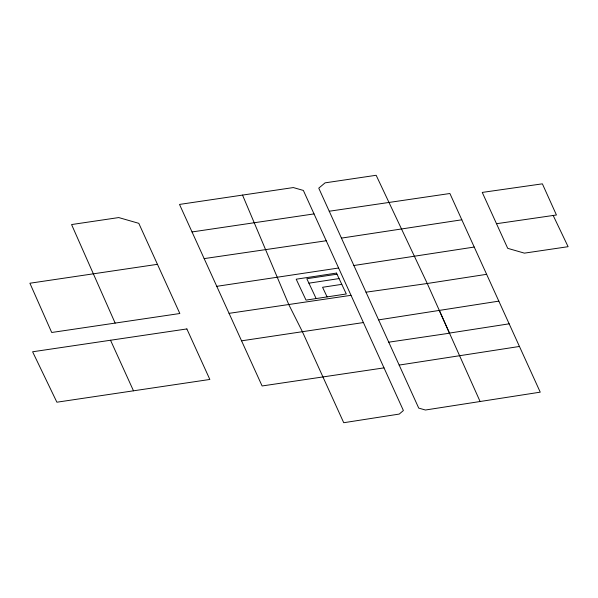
<?xml version="1.0" encoding="UTF-8"?>
<svg xmlns="http://www.w3.org/2000/svg" width="598" height="598" viewBox="0 0 598 598"><rect width="100%" height="100%" fill="white"/><g stroke="black" fill="none" stroke-linecap="round" stroke-linejoin="round"><path stroke-width="0.9" d="M353.881 265.505L418.735 408.113L425.44 410.011L540.241 392.161L474.221 247.049L353.881 265.505L318.756 188.153L325.08 182.853L376.157 175.281L427.256 283.504L480.104 401.512M378.609 319.878L498.852 301.13M486.623 274.318L427.256 283.504L366.028 292.19M509.182 323.817L449.434 333.086L439.298 310.414M399.165 365.079L519.453 346.459M341.443 238.109L461.82 219.795L474.221 247.049M308.912 283.175L339.066 278.586M341.779 284.356L322.569 287.279L327.091 296.9M242.534 195.09L288.879 304.771L302.364 331.628L343.73 422.719L399.232 414.078L403.403 410.534L351.026 295.322L229.079 313.345M351.026 295.322L303.358 190.433L293.319 187.563L179.512 204.426L241.562 340.823L363.397 322.554M216.797 286.322L338.603 268.009M337.003 274.19L306.819 278.728L316.148 298.566M192.025 231.949L314.025 213.905M157.446 264.323L29.9 283.228L51.712 332.488L179.834 313.509L138.796 223.331L118.733 217.567L71.573 224.556L115.145 323.084M388.745 342.183L449.509 333.213M383.998 367.875L262.103 385.964L241.562 340.823M329.236 211.236L449.898 193.505L461.82 219.795M204.15 258.613L326.202 240.762M496.512 223.712L556.432 214.996L542.379 183.833L482.257 192.414L507.709 248.334L524.401 253.141L568.1 246.69L553.187 215.482M110.533 340.24L133.489 390.815M336.48 273.077L296.197 279.206L306.019 300.106L346.302 293.977L336.48 273.077M186.868 328.937L32.606 351.781L56.885 402.207L209.846 379.453L186.868 328.937"/></g></svg>
